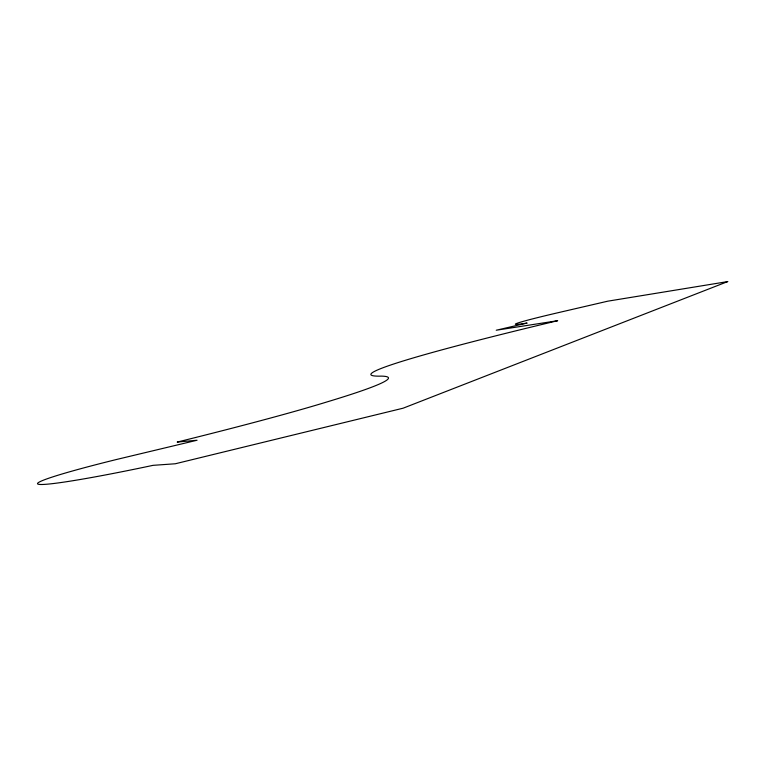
<?xml version="1.0" encoding="UTF-8"?>
<svg xmlns="http://www.w3.org/2000/svg" width="766" height="766" viewBox="0 0 766 766"><rect width="100%" height="100%" fill="white"/><g stroke="black" fill="none" stroke-linecap="round" stroke-linejoin="round"><path stroke-width="1.15" d="M727.7 281.591L403.098 408.201L175.318 463.765L153.037 465.345A141.442 7.2 -12.5 0 1 38.922 484.361A141.442 7.2 -12.5 0 1 116.346 459.533L197.063 440.239L177.195 442.078A387.749 15.818 -12.6 0 0 326.986 401.93A523.58 20.625 -12.7 0 0 381.305 376.125A491.427 18.269 -11.8 0 1 557.677 320.705L496.234 330.232L527.132 323.051A88.282 2.662 -12.1 0 1 558.127 312.691L607.811 301.172L727.7 281.591"/></g></svg>
